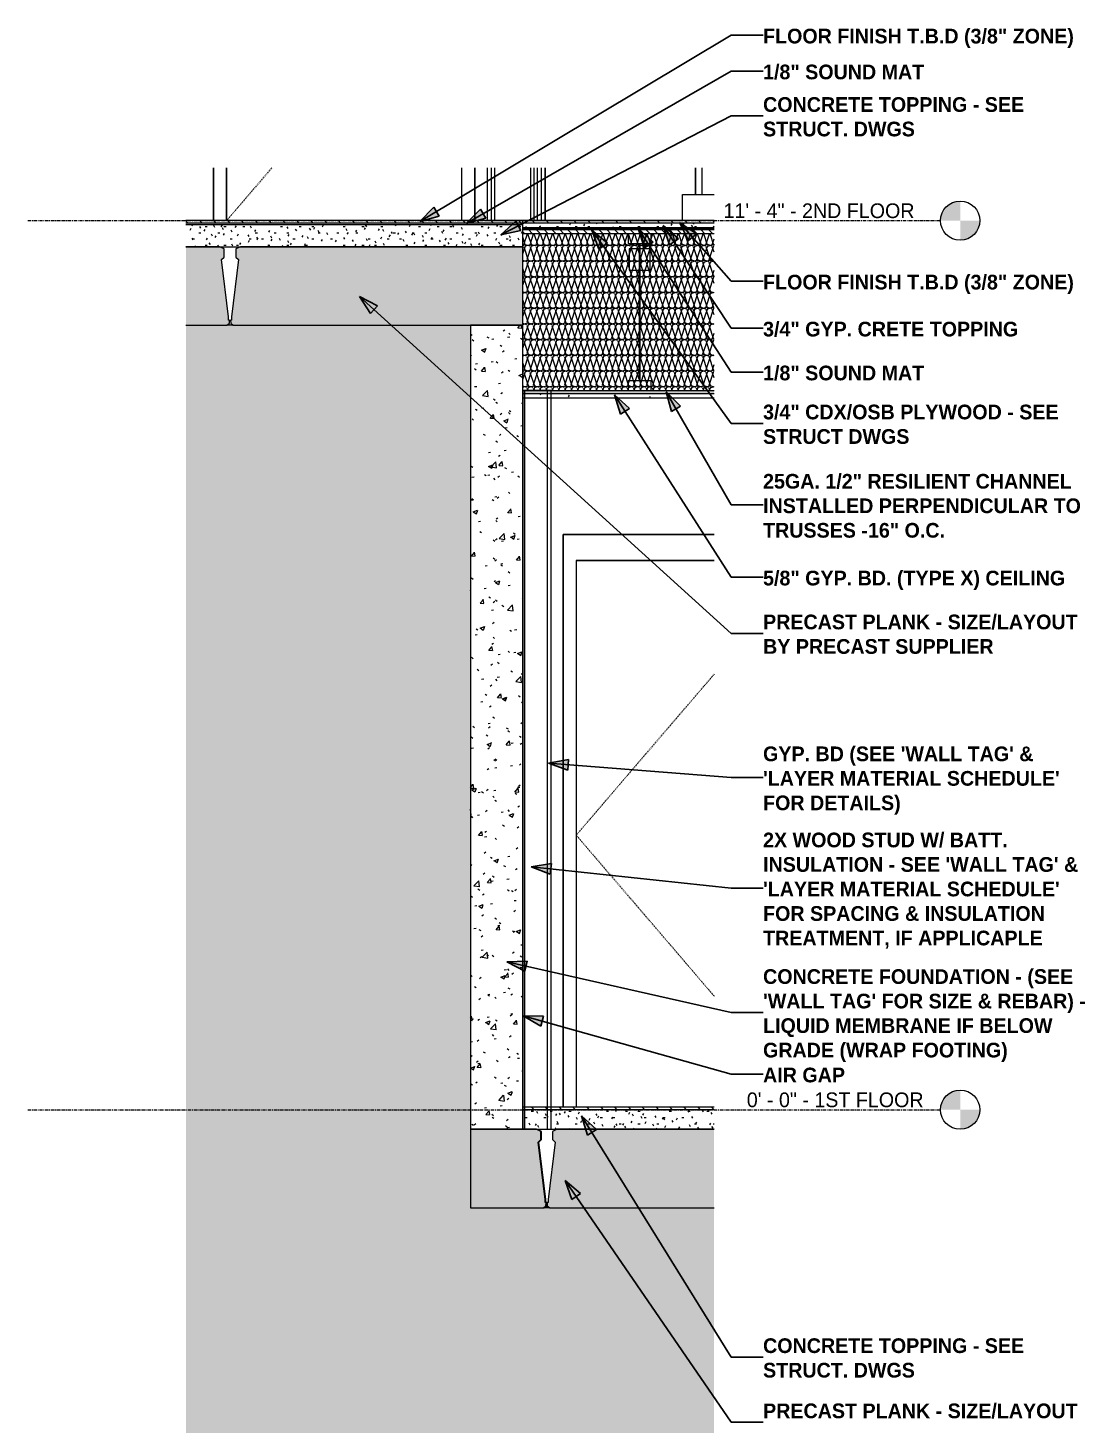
# Model space of a CAD drawing. Header units: inches. Extents: x -3960 to -3352, y -190 to 443.
# Drawn here: x -3720.6 to -3558.8, y -48.2 to 165.5 of the extents above; entities that cross this region are included whole.
import ezdxf

# ---------------------------------------------------------------- set-up
doc = ezdxf.new("R2010")
doc.units = ezdxf.units.IN
doc.header["$MEASUREMENT"] = 0
doc.linetypes.add('Dash 1_16_', pattern=[0.125, 0.0625, -0.0625])
doc.linetypes.add('Grid Line 1_2_', pattern=[0.875, 0.5, -0.125, 0.125, -0.125])
for name, color, linetype, lineweight in [('0-3', 55, 'Continuous', 9), ('0-4', 90, 'Continuous', 5), ('0-5', 254, 'Continuous', 9), ('0-6', 7, 'Continuous', 9), ('A-CLNG-1', 13, 'Continuous', 9), ('A-CLNG-3', 251, 'Continuous', 5), ('A-CLNG-PATT-1', 45, 'Continuous', 9), ('A-DOOR-5', 7, 'Continuous', 9), ('A-DOOR-6', 7, 'Dash 1_16_', 9), ('A-DOOR-FRAM-3', 7, 'Continuous', 9), ('A-FLOR-2', 8, 'Continuous', 5), ('A-FLOR-6', 192, 'Continuous', 9), ('A-FLOR-LEVL', 51, 'Continuous', 9), ('A-FLOR-LEVL-1', 51, 'Grid Line 1_2_', 9), ('A-FLOR-MCUT-2', 51, 'Continuous', 9), ('A-FLOR-PATT-1', 45, 'Continuous', 9), ('A-WALL-1', 55, 'Continuous', 9), ('A-WALL-2', 250, 'Continuous', 18), ('A-WALL-7', 7, 'Continuous', 9), ('A-WALL-PATT-1', 55, 'Continuous', 9), ('A-WALL-PATT-2', 45, 'Continuous', 9), ('G-ANNO-TEXT', 231, 'Continuous', 30), ('G-ANNO-TEXT-1', 231, 'Continuous', 9), ('I-WALL-2', 7, 'Continuous', 9), ('I-WALL-3', 55, 'Continuous', 9), ('Q-CASE-1', 253, 'Continuous', 9), ('Q-CASE-2', 254, 'Continuous', 9), ('S-BEAM-1', 10, 'Continuous', 9), ('S-BEAM-2', 7, 'Continuous', 9), ('S-BEAM-4', 55, 'Continuous', 9), ('S-FNDN-3', 55, 'Continuous', 9)]:
    doc.layers.add(name, color=color, linetype=linetype, lineweight=lineweight)
doc.styles.add('Century Gothic', font='ufonts.com_century-gothic.ttf', dxfattribs={"height": 2.25})
doc.styles.add('Century Gothic_B', font='GOTHICB.TTF', dxfattribs={"height": 2.25})
pattern_1 = [(0, (-3142.496, 146.633), (3.84, 0.96), [0.317, -2.563, 0.317, -2.563, -15.36]), (0, (-3142.496, 146.633), (3.84, 0.96), [-5.76, 0.317, -5.443, 0.317, -2.563, -6.72]), (0, (-3142.496, 146.633), (3.84, 0.96), [-14.4, 0.317, -1.603, 0.317, -4.483]), (120, (-3141.056, 147.113), (-2.7513844, 2.8455376), [0.317, -2.563, 0.317, -2.563, -15.36]), (120, (-3141.056, 147.113), (-2.7513844, 2.8455376), [-5.76, 0.317, -5.443, 0.317, -2.563, -6.72]), (120, (-3141.056, 147.113), (-2.7513844, 2.8455376), [-14.4, 0.317, -1.603, 0.317, -4.483]), (240, (-3140.576, 149.033), (-1.0886156, -3.8055376), [0.317, -2.563, 0.317, -2.563, -15.36]), (240, (-3140.576, 149.033), (-1.0886156, -3.8055376), [-5.76, 0.317, -5.443, 0.317, -2.563, -6.72]), (240, (-3140.576, 149.033), (-1.0886156, -3.8055376), [-14.4, 0.317, -1.603, 0.317, -4.483])]
pattern_2 = [(135, (-3584.0384, 146.633), (-1.06066, -1.06066), [])]
pattern_3 = [(0, (-3584.0384, 146.633), (3.84, 0.96), [0.317, -2.563, 0.317, -2.563, -15.36]), (0, (-3584.0384, 146.633), (3.84, 0.96), [-5.76, 0.317, -5.443, 0.317, -2.563, -6.72]), (0, (-3584.0384, 146.633), (3.84, 0.96), [-14.4, 0.317, -1.603, 0.317, -4.483]), (120, (-3582.5984, 147.113), (-2.7513844, 2.8455376), [0.317, -2.563, 0.317, -2.563, -15.36]), (120, (-3582.5984, 147.113), (-2.7513844, 2.8455376), [-5.76, 0.317, -5.443, 0.317, -2.563, -6.72]), (120, (-3582.5984, 147.113), (-2.7513844, 2.8455376), [-14.4, 0.317, -1.603, 0.317, -4.483]), (240, (-3582.1184, 149.033), (-1.0886156, -3.8055376), [0.317, -2.563, 0.317, -2.563, -15.36]), (240, (-3582.1184, 149.033), (-1.0886156, -3.8055376), [-5.76, 0.317, -5.443, 0.317, -2.563, -6.72]), (240, (-3582.1184, 149.033), (-1.0886156, -3.8055376), [-14.4, 0.317, -1.603, 0.317, -4.483])]

# ---------------------------------------------------------------- blocks, each defined once
blk = doc.blocks.new('OD_CW_Base Cabinet - OD_CW_Base Cabinet-3857755-WALL SECTION - RAMP - SOUTH WALL')
at = {"layer": 'Q-CASE-1'}
for p, q in [((-3199.89, 144.08), (-3199.89, 136)), ((-3176.89, 144.08), (-3176.89, 140)), ((-3176.89, 140), (-3176.89, 144.08)), ((-3175.89, 140), (-3175.89, 144.08)), ((-3178.89, 136), (-3178.89, 140)), ((-3178.89, 140), (-3176.89, 140)), ((-3176.89, 140), (-3175.89, 140)), ((-3199.89, 136), (-3178.89, 136))]:
    blk.add_line(p, q, dxfattribs=at)
blk = doc.blocks.new('OD_CW_Base Cabinet - OD_CW_Base Cabinet-3876445-WALL SECTION - RAMP - SOUTH WALL')
at = {"layer": 'Q-CASE-2'}
blk.add_line((-3175.89, 140), (-3174.04, 140), dxfattribs=at)
blk = doc.blocks.new('CTR - 1st Phase - Unit Layouts_rvt-2-WALL SECTION - RAMP - SOUTH WALL')
at = {"layer": '0-5'}
for name in ['OD_CW_Base Cabinet - OD_CW_Base Cabinet-3857755-WALL SECTION - RAMP - SOUTH WALL', 'OD_CW_Base Cabinet - OD_CW_Base Cabinet-3876445-WALL SECTION - RAMP - SOUTH WALL']:
    blk.add_blockref(name, (0, 0), dxfattribs=at)
blk = doc.blocks.new('HOLLOW METAL - HM - METAL LEAF - 1HR - 3-0 x 7-0-2191993-WALL SECTION - RAMP - SOUTH WALL')
at = {"layer": 'A-DOOR-5'}
for p, q in [((-3174.04, 84), (-3195.14, 84)), ((-3195.14, 84), (-3195.14, 0.37))]:
    blk.add_line(p, q, dxfattribs=at)
at = {"layer": 'A-DOOR-6'}
for p, q in [((-3174.04, 66.61), (-3195.14, 42)), ((-3195.14, 42), (-3174.04, 17.39))]:
    blk.add_line(p, q, dxfattribs=at)
at = {"layer": 'A-DOOR-FRAM-3'}
for p, q in [((-3197.14, 88), (-3197.14, 0.37)), ((-3174.04, 88), (-3197.14, 88)), ((-3195.14, 84), (-3195.14, 0.37)), ((-3195.14, 84), (-3174.04, 84))]:
    blk.add_line(p, q, dxfattribs=at)
blk = doc.blocks.new('HOLLOW METAL - UNIT DOOR-2191977-WALL SECTION - RAMP - SOUTH WALL')
at = {"layer": 'A-DOOR-5'}
for p, q in [((-3248.64, 144.08), (-3248.64, 136)), ((-3212.64, 136), (-3212.64, 144.08))]:
    blk.add_line(p, q, dxfattribs=at)
at = {"layer": 'A-DOOR-6'}
blk.add_line((-3241.71, 144.08), (-3248.64, 136), dxfattribs=at)
at = {"layer": 'A-DOOR-FRAM-3'}
for p, q in [((-3250.64, 144.08), (-3250.64, 136)), ((-3248.64, 136), (-3248.64, 144.08)), ((-3212.64, 136), (-3212.64, 144.08)), ((-3210.64, 136), (-3210.64, 144.08))]:
    blk.add_line(p, q, dxfattribs=at)
blk = doc.blocks.new('CTR - 1st Phase - Common Walls_rvt-2-WALL SECTION - RAMP - SOUTH WALL')
at = {"layer": 'A-WALL-2'}
for p, q in [((-3208.14, 144.08), (-3208.14, 136)), ((-3207.64, 144.08), (-3207.64, 136)), ((-3202.14, 144.08), (-3202.14, 136)), ((-3201.64, 144.08), (-3201.64, 136)), ((-3201.14, 144.08), (-3201.14, 136)), ((-3200.51, 144.08), (-3200.51, 136)), ((-3203.07, 110), (-3203.07, -3)), ((-3199.57, 110), (-3199.57, -3))]:
    blk.add_line(p, q, dxfattribs=at)
at = {"layer": 'A-WALL-7'}
for p, q in [((-3203.32, 110), (-3203.32, -3)), ((-3198.95, 110), (-3203.32, 110)), ((-3198.95, -3), (-3198.95, 110)), ((-3203.32, -3), (-3198.95, -3))]:
    blk.add_line(p, q, dxfattribs=at)
at = {"layer": 'I-WALL-2'}
for p, q in [((-3208.76, 144.08), (-3208.76, 136)), ((-3199.89, 136), (-3199.89, 144.08)), ((-3208.76, 136), (-3199.89, 136))]:
    blk.add_line(p, q, dxfattribs=at)
at = {"layer": 'I-WALL-3'}
for p, q in [((-3250.64, 136), (-3250.64, 144.08)), ((-3210.64, 144.08), (-3210.64, 136)), ((-3197.14, 0.37), (-3197.14, 88)), ((-3197.14, 88), (-3174.04, 88))]:
    blk.add_line(p, q, dxfattribs=at)
at = {"layer": '0-6'}
for name in ['HOLLOW METAL - UNIT DOOR-2191977-WALL SECTION - RAMP - SOUTH WALL', 'HOLLOW METAL - HM - METAL LEAF - 1HR - 3-0 x 7-0-2191993-WALL SECTION - RAMP - SOUTH WALL']:
    blk.add_blockref(name, (0, 0), dxfattribs=at)
blk = doc.blocks.new('034100 - Precast Structural Concrete - Solid Plank - 12_-1872631-WALL SECTION - RAMP - SOUTH WALL')
at = {"layer": 'S-BEAM-4'}
for p, q in [((-3200.45, -3.31), (-3201.15, -3)), ((-3200.45, -4.57), (-3200.45, -3.31)), ((-3200.85, -4.97), (-3200.45, -4.57)), ((-3199.78, -13.74), (-3200.85, -4.97)), ((-3200.02, -15), (-3199.65, -14.69)), ((-3199.78, -13.82), (-3199.78, -13.74)), ((-3199.78, -14.21), (-3199.78, -13.82)), ((-3199.61, -14.21), (-3199.73, -14.21)), ((-3199.65, -14.69), (-3199.61, -14.21))]:
    blk.add_line(p, q, dxfattribs=at)
blk = doc.blocks.new('034100 - Precast Structural Concrete - Solid Plank - 12_-2115727-WALL SECTION - RAMP - SOUTH WALL')
at = {"layer": 'S-BEAM-1'}
blk.add_hatch(color=256, dxfattribs=at).paths.add_polyline_path([(-3199.19, -15), (-3174.04, -15), (-3174.04, -3), (-3198.07, -3), (-3198.76, -3.31), (-3198.76, -4.57), (-3198.37, -4.97), (-3199.43, -13.74), (-3199.43, -14.21), (-3199.61, -14.21), (-3199.57, -14.69), (-3199.43, -14.8)], flags=0)
at = {"layer": 'S-BEAM-2'}
for p, q in [((-3198.07, -3), (-3198.76, -3.31)), ((-3198.76, -3.31), (-3198.76, -4.57)), ((-3174.04, -3), (-3198.07, -3)), ((-3198.37, -4.97), (-3199.43, -13.74)), ((-3198.76, -4.57), (-3198.37, -4.97)), ((-3199.43, -14.21), (-3199.61, -14.21)), ((-3199.61, -14.21), (-3199.57, -14.69)), ((-3199.57, -14.69), (-3199.19, -15)), ((-3199.43, -13.74), (-3199.43, -14.21)), ((-3199.19, -15), (-3174.04, -15))]:
    blk.add_line(p, q, dxfattribs=at)
blk = doc.blocks.new('034100 - Precast Structural Concrete - Solid Plank - 12_-2074211-WALL SECTION - RAMP - SOUTH WALL')
at = {"layer": 'S-BEAM-1'}
blk.add_hatch(color=256, dxfattribs=at).paths.add_polyline_path([(-3248.64, 120), (-3248.6, 120), (-3248.22, 120.31), (-3248.18, 120.79), (-3248.36, 120.79), (-3248.36, 121.26), (-3249.42, 130.03), (-3249.03, 130.43), (-3249.03, 131.69), (-3249.72, 132), (-3254.87, 132), (-3254.87, 120)], flags=0)
at = {"layer": 'S-BEAM-2'}
for p, q in [((-3249.72, 132), (-3254.87, 132)), ((-3249.03, 131.69), (-3249.72, 132)), ((-3249.42, 130.03), (-3249.03, 130.43)), ((-3249.03, 130.43), (-3249.03, 131.69)), ((-3248.36, 121.26), (-3249.42, 130.03)), ((-3254.87, 120), (-3248.6, 120)), ((-3248.6, 120), (-3248.22, 120.31)), ((-3248.36, 121.18), (-3248.36, 121.26)), ((-3248.36, 120.79), (-3248.36, 121.18)), ((-3248.18, 120.79), (-3248.36, 120.79)), ((-3248.22, 120.31), (-3248.18, 120.79))]:
    blk.add_line(p, q, dxfattribs=at)
blk = doc.blocks.new('TRUSS - 24_-2435176-WALL SECTION - RAMP - SOUTH WALL')
at = {"layer": 'S-BEAM-2'}
for p, q in [((-3187.19, 134), (-3187.19, 132.5)), ((-3183.69, 134), (-3187.19, 134)), ((-3183.69, 132.5), (-3183.69, 134)), ((-3187.19, 132.5), (-3183.69, 132.5)), ((-3183.81, 131.68), (-3187.06, 131.68)), ((-3187.06, 131.68), (-3187.06, 128.43)), ((-3183.81, 128.43), (-3183.81, 131.68)), ((-3187.06, 128.43), (-3183.81, 128.43)), ((-3187.19, 111.5), (-3187.19, 110)), ((-3183.69, 111.5), (-3187.19, 111.5)), ((-3183.69, 110), (-3183.69, 111.5)), ((-3187.19, 110), (-3183.69, 110))]:
    blk.add_line(p, q, dxfattribs=at)
at = {"layer": 'S-BEAM-4'}
for p, q in [((-3185.37, 133.75), (-3185.5, 133.75)), ((-3185.5, 132.5), (-3185.5, 111.5)), ((-3185.37, 111.5), (-3185.37, 132.5))]:
    blk.add_line(p, q, dxfattribs=at)
blk = doc.blocks.new('034100 - Precast Structural Concrete - Solid Plank - 12_-2074210-WALL SECTION - RAMP - SOUTH WALL')
at = {"layer": 'S-BEAM-1'}
blk.add_hatch(color=256, dxfattribs=at).paths.add_polyline_path([(-3246.82, 120), (-3203.32, 120), (-3203.32, 132), (-3246.52, 132), (-3247.22, 131.69), (-3247.22, 130.43), (-3246.82, 130.03), (-3247.89, 121.18), (-3247.89, 120.79), (-3248.06, 120.79), (-3248.02, 120.31), (-3247.65, 120)], flags=0)
at = {"layer": 'S-BEAM-2'}
for p, q in [((-3246.52, 132), (-3247.22, 131.69)), ((-3247.22, 131.69), (-3247.22, 130.43)), ((-3247.22, 130.43), (-3246.82, 130.03)), ((-3203.32, 132), (-3246.52, 132)), ((-3203.32, 120), (-3203.32, 132)), ((-3246.82, 130.03), (-3247.89, 121.26)), ((-3247.89, 120.79), (-3248.06, 120.79)), ((-3248.06, 120.79), (-3248.02, 120.31)), ((-3248.02, 120.31), (-3247.65, 120)), ((-3247.89, 121.26), (-3247.89, 121.18)), ((-3247.89, 121.18), (-3247.89, 120.79)), ((-3247.65, 120), (-3203.32, 120))]:
    blk.add_line(p, q, dxfattribs=at)
blk = doc.blocks.new('034100 - Precast Structural Concrete - Solid Plank - 12_-2115728-WALL SECTION - RAMP - SOUTH WALL')
at = {"layer": 'S-BEAM-1'}
blk.add_hatch(color=256, dxfattribs=at).paths.add_polyline_path([(-3200.14, -15), (-3199.77, -14.69), (-3199.73, -14.21), (-3199.9, -14.21), (-3199.9, -13.74), (-3200.97, -4.97), (-3200.57, -4.57), (-3200.57, -3.31), (-3201.26, -3), (-3211.32, -3), (-3211.32, -15), (-3200.97, -15)], flags=0)
at = {"layer": 'S-BEAM-2'}
for p, q in [((-3201.26, -3), (-3211.32, -3)), ((-3211.32, -3), (-3211.32, -15)), ((-3200.57, -3.31), (-3201.26, -3)), ((-3200.57, -4.57), (-3200.57, -3.31)), ((-3200.97, -4.97), (-3200.57, -4.57)), ((-3199.9, -13.74), (-3200.97, -4.97)), ((-3200.14, -15), (-3199.77, -14.69)), ((-3199.9, -13.82), (-3199.9, -13.74)), ((-3199.9, -14.21), (-3199.9, -13.82)), ((-3199.73, -14.21), (-3199.9, -14.21)), ((-3199.77, -14.69), (-3199.73, -14.21)), ((-3211.32, -15), (-3200.14, -15))]:
    blk.add_line(p, q, dxfattribs=at)
blk = doc.blocks.new('CTR - 1st Phase - Structure_rvt-2-WALL SECTION - RAMP - SOUTH WALL')
at = {"layer": 'A-WALL-PATT-1'}
h = blk.add_hatch(dxfattribs=at)
h.set_pattern_fill('FP_14', color=256, style=0, pattern_type=2)
h.set_pattern_definition(pattern_1)
h.paths.add_polyline_path([(-3211.32, -15), (-3211.32, 120), (-3254.87, 120), (-3254.87, -15), (-3214.45, -15)], flags=0)
h = blk.add_hatch(dxfattribs=at)
h.set_pattern_fill('FP_14', color=256, style=0, pattern_type=2)
h.set_pattern_definition(pattern_1)
h.paths.add_polyline_path([(-3174.04, -126.25), (-3174.04, -15), (-3254.87, -15), (-3254.87, -114.12)], flags=0)
at = {"layer": 'A-WALL-PATT-2'}
h = blk.add_hatch(dxfattribs=at)
h.set_pattern_fill('FP_17', color=256, style=0, pattern_type=2)
h.set_pattern_definition([(50, (-3142.496, 146.633), (6.886, -0.6021), [0.72, -7.92]), (355, (-3142.496, 146.633), (-1.33176, 7.22055), [0.576, -6.336]), (100.451, (-3141.922, 146.583), (5.55363, 6.6182), [0.612, -6.731]), (46.184, (-3142.496, 148.553), (10.24564, -1.58893), [1.08, -11.88]), (96.636, (-3141.642, 148.421), (8.97244, 9.3515), [0.918, -10.096]), (351.184, (-3142.496, 148.553), (8.9732, 9.3512), [0.864, -9.504]), (21, (-3141.536, 148.073), (5.73073, -3.865), [0.72, -7.92]), (326, (-3141.536, 148.073), (2.3358, 6.96088), [0.576, -6.336]), (71.451, (-3141.059, 147.751), (8.06588, 3.09595), [0.612, -6.731]), (37.5, (-3142.496, 146.633), (0.116866, 3.19548), [0.317, -5.942, 0.317, -6.115, -6.36]), (37.5, (-3142.496, 146.633), (0.116866, 3.19548), [-12.691, 0.317, -6.043]), (7.5, (-3142.496, 146.633), (2.52543, 3.786025), [0.317, -3.35, 0.317, -5.798, -2.424]), (7.5, (-3142.496, 146.633), (2.52543, 3.786025), [-9.782, 0.317, -2.107]), (327.5, (-3144.637, 146.633), (5.12437, -0.216176), [0.317, -2.083, 0.317, -7.171, -9.936]), (327.5, (-3144.637, 146.633), (5.12437, -0.216176), [-9.888, 0.317, -9.619]), (317.5, (-3145.597, 146.633), (5.59833, 0.96141), [0.317, -2.803, 0.317, -4.656, -7.056]), (317.5, (-3145.597, 146.633), (5.59833, 0.96141), [-8.093, 0.317, -6.739])])
h.paths.add_polyline_path([(-3203.32, -3), (-3203.32, 120), (-3211.32, 120), (-3211.32, -3)], flags=0)
at = {"layer": 'A-WALL-1'}
blk.add_line((-3247.65, 120), (-3248.6, 120), dxfattribs=at)
at = {"layer": 'A-WALL-7'}
for p, q in [((-3203.32, 120), (-3211.32, 120)), ((-3211.32, 120), (-3211.32, -3)), ((-3203.32, -3), (-3203.32, 120)), ((-3211.32, -3), (-3203.32, -3))]:
    blk.add_line(p, q, dxfattribs=at)
at = {"layer": 'S-FNDN-3'}
blk.add_line((-3199.19, -15), (-3200.14, -15), dxfattribs=at)
at = {"layer": '0-3'}
for name in ['TRUSS - 24_-2435176-WALL SECTION - RAMP - SOUTH WALL', '034100 - Precast Structural Concrete - Solid Plank - 12_-2074211-WALL SECTION - RAMP - SOUTH WALL', '034100 - Precast Structural Concrete - Solid Plank - 12_-2074210-WALL SECTION - RAMP - SOUTH WALL', '034100 - Precast Structural Concrete - Solid Plank - 12_-2115728-WALL SECTION - RAMP - SOUTH WALL', '034100 - Precast Structural Concrete - Solid Plank - 12_-1872631-WALL SECTION - RAMP - SOUTH WALL', '034100 - Precast Structural Concrete - Solid Plank - 12_-2115727-WALL SECTION - RAMP - SOUTH WALL']:
    blk.add_blockref(name, (0, 0), dxfattribs=at)
blk = doc.blocks.new('Level - Level Head - Circle-50818-WALL SECTION - RAMP - SOUTH WALL')
at = {"layer": 'A-FLOR-LEVL'}
h = blk.add_hatch(color=256, dxfattribs=at)
edge = h.paths.add_edge_path(flags=0)
edge.add_line((-3136.38, 0), (-3139.38, 0))
edge.add_arc((-3136.38, 0), 3, 90, 180, ccw=False)
edge.add_line((-3136.38, 3), (-3136.38, 0))
h = blk.add_hatch(color=256, dxfattribs=at)
edge = h.paths.add_edge_path(flags=0)
edge.add_line((-3136.38, -3), (-3136.38, 0))
edge.add_line((-3136.38, 0), (-3133.38, 0))
edge.add_arc((-3136.38, 0), 3, 270, 360, ccw=False)
blk.add_circle((-3136.38, 0), 3, dxfattribs=at)

msp = doc.modelspace()

# ---------------------------------------------------------------- hatches: boundary and pattern name
at = {"layer": 'A-CLNG-3'}
msp.add_hatch(color=256, dxfattribs=at).paths.add_polyline_path([(-3635.78861, 109.5), (-3615.58161, 109.5), (-3615.58161, 110), (-3644.86616, 110), (-3644.86616, 109.5), (-3639.77437, 109.5)], flags=0)
at = {"layer": 'A-CLNG-PATT-1'}
h = msp.add_hatch(dxfattribs=at)
h.set_pattern_fill('FP_19', color=256, style=0, pattern_type=2)
h.set_pattern_definition([(0, (-3584.0384, 146.633), (7.68, 1.92), [0.317, -5.443, 0.317, -5.443, -30.72]), (0, (-3584.0384, 146.633), (7.68, 1.92), [-11.52, 0.317, -11.203, 0.317, -5.443, -13.44]), (0, (-3584.0384, 146.633), (7.68, 1.92), [-28.8, 0.317, -3.523, 0.317, -9.283]), (120, (-3581.1584, 147.593), (-5.50277, 5.691075), [0.317, -5.443, 0.317, -5.443, -30.72]), (120, (-3581.1584, 147.593), (-5.50277, 5.691075), [-11.52, 0.317, -11.203, 0.317, -5.443, -13.44]), (120, (-3581.1584, 147.593), (-5.50277, 5.691075), [-28.8, 0.317, -3.523, 0.317, -9.283]), (240, (-3580.1984, 151.433), (-2.17723, -7.611075), [0.317, -5.443, 0.317, -5.443, -30.72]), (240, (-3580.1984, 151.433), (-2.17723, -7.611075), [-11.52, 0.317, -11.203, 0.317, -5.443, -13.44]), (240, (-3580.1984, 151.433), (-2.17723, -7.611075), [-28.8, 0.317, -3.523, 0.317, -9.283])])
h.paths.add_polyline_path([(-3635.78861, 108.875), (-3615.58161, 108.875), (-3615.58161, 109.5), (-3644.86616, 109.5), (-3644.86616, 108.875), (-3638.57973, 108.875)], flags=0)
at = {"layer": 'A-FLOR-2'}
for points in [[(-3644.86616, 135.375), (-3644.86616, 135.625), (-3696.40961, 135.625), (-3696.40961, 135.375), (-3654.17866, 135.375)], [(-3615.58161, 134.75), (-3615.58161, 134.875), (-3644.86616, 134.875), (-3644.86616, 134.75), (-3635.78861, 134.75)]]:
    msp.add_hatch(color=256, dxfattribs=at).paths.add_polyline_path(points, flags=0)
at = {"layer": 'A-FLOR-PATT-1'}
h = msp.add_hatch(dxfattribs=at)
h.set_pattern_fill('FP_13', color=256, style=0, pattern_type=2)
h.set_pattern_definition(pattern_2)
h.paths.add_polyline_path([(-3654.17866, 135.625), (-3644.86616, 135.625), (-3644.86616, 136), (-3696.40961, 136), (-3696.40961, 135.625), (-3655.99561, 135.625)], flags=0)
h = msp.add_hatch(dxfattribs=at)
h.set_pattern_fill('FP_14', color=256, style=0, pattern_type=2)
h.set_pattern_definition(pattern_3)
h.paths.add_polyline_path([(-3644.86616, 132), (-3644.86616, 135.375), (-3696.40961, 135.375), (-3696.40961, 132), (-3655.99561, 132)], flags=0)
h = msp.add_hatch(dxfattribs=at)
h.set_pattern_fill('FP_13', color=256, style=0, pattern_type=2)
h.set_pattern_definition(pattern_2)
h.paths.add_polyline_path([(-3635.78861, 135.625), (-3615.58161, 135.625), (-3615.58161, 136), (-3644.86616, 136), (-3644.86616, 135.625), (-3641.42866, 135.625)], flags=0)
h = msp.add_hatch(dxfattribs=at)
h.set_pattern_fill('FP_14', color=256, style=0, pattern_type=2)
h.set_pattern_definition(pattern_3)
h.paths.add_polyline_path([(-3635.78861, 134.875), (-3615.58161, 134.875), (-3615.58161, 135.625), (-3644.86616, 135.625), (-3644.86616, 134.875), (-3638.40582, 134.875)], flags=0)
h = msp.add_hatch(dxfattribs=at)
h.set_pattern_fill('FP_15', color=256, style=0, pattern_type=2)
h.set_pattern_definition([(0, (-3584.0384, 146.633), (0, 1.2), []), (315, (-3584.0384, 146.633), (1.199253, 0), [1.696, -1.696]), (45, (-3584.0384, 146.633), (1.199253, 0), [1.696, -1.696])])
h.paths.add_polyline_path([(-3634.12, 134), (-3615.58161, 134), (-3615.58161, 134.75), (-3644.86616, 134.75), (-3644.86616, 134), (-3635.78861, 134)], flags=0)
h = msp.add_hatch(dxfattribs=at)
h.set_pattern_fill('FP_12', color=256, style=0, pattern_type=2)
h.set_pattern_definition([(161.57, (-3583.91842, 146.753), (-0.9603837, -0.0003992), [0, -6.83, 0.758, 0]), (18.43, (-3584.15842, 146.753), (-0.9603837, 0.0003992), [0, -6.83, 0.758, 0]), (108.43, (-3583.91842, 146.753), (0.4795102, -2.4005264), [2.276, -5.312]), (71.57, (-3584.15842, 146.753), (0.4795102, 2.4005264), [2.276, -5.312])])
h.paths.add_polyline_path([(-3615.58161, 110), (-3615.58161, 134), (-3644.86616, 134), (-3644.86616, 110), (-3635.78861, 110)], flags=0)
h = msp.add_hatch(dxfattribs=at)
h.set_pattern_fill('FP_13', color=256, style=0, pattern_type=2)
h.set_pattern_definition(pattern_2)
h.paths.add_polyline_path([(-3615.58161, 0), (-3615.58161, 0.375), (-3644.86616, 0.375), (-3644.86616, 0), (-3636.67866, 0)], flags=0)
h = msp.add_hatch(dxfattribs=at)
h.set_pattern_fill('FP_14', color=256, style=0, pattern_type=2)
h.set_pattern_definition(pattern_3)
h.paths.add_polyline_path([(-3615.58161, -3), (-3615.58161, 0), (-3644.86616, 0), (-3644.86616, -3), (-3635.78861, -3)], flags=0)
at = {"layer": 'G-ANNO-TEXT'}
for points in [[(-3660.63823, 135.84988), (-3657.65089, 136.69958), (-3658.47597, 138.07941)], [(-3653.53957, 135.55633), (-3650.53789, 136.35391), (-3651.33883, 137.74789)], [(-3648.20721, 133.8369), (-3645.17249, 134.49772), (-3645.90948, 135.92654)], [(-3627.21194, 134.77456), (-3626.25355, 131.8203), (-3624.90482, 132.69529)], [(-3623.37538, 135.26606), (-3622.3909, 132.32039), (-3621.04996, 133.20727)], [(-3620.86527, 135.72548), (-3619.4916, 132.93994), (-3618.28287, 133.99997)], [(-3634.31637, 134.52524), (-3633.21114, 131.62271), (-3631.90795, 132.5642)], [(-3669.85497, 124.39893), (-3668.17148, 121.78894), (-3667.09203, 122.98036)], [(-3630.83617, 109.3326), (-3629.89452, 106.37296), (-3628.54086, 107.2403)], [(-3622.90236, 109.79642), (-3622.10512, 106.79465), (-3620.71105, 107.59543)], [(-3640.9138, 52.99281), (-3637.98555, 51.95766), (-3637.86029, 53.56047)], [(-3643.55338, 37.15732), (-3640.65594, 36.03882), (-3640.48488, 37.63738)], [(-3647.30408, 22.623), (-3644.55496, 21.17784), (-3644.20069, 22.74602)], [(-3644.78376, 14.35004), (-3642.11195, 12.76651), (-3641.67813, 14.31457)], [(-3635.86127, -0.92608), (-3634.96353, -3.89933), (-3633.59718, -3.05212)], [(-3638.39027, -10.8051), (-3637.35444, -13.73311), (-3636.02921, -12.82291)]]:
    msp.add_hatch(color=256, dxfattribs=at).paths.add_polyline_path(points, flags=0)

# ---------------------------------------------------------------- linework, layer by layer
at = {"layer": 'A-CLNG-1'}
for p, q in [((-3644.86616, 110), (-3644.86616, 108.875)), ((-3615.58161, 109.5), (-3644.86616, 109.5)), ((-3644.86616, 108.875), (-3615.58161, 108.875))]:
    msp.add_line(p, q, dxfattribs=at)
at = {"layer": 'A-FLOR-6'}
for p, q in [((-3615.58161, 136), (-3696.40961, 136)), ((-3644.86616, 110), (-3644.86616, 136)), ((-3696.40961, 132), (-3644.86616, 132)), ((-3644.86616, 110), (-3615.58161, 110)), ((-3615.58161, 0.375), (-3644.86616, 0.375)), ((-3644.86616, 0.375), (-3644.86616, -3)), ((-3644.86616, -3), (-3615.58161, -3))]:
    msp.add_line(p, q, dxfattribs=at)
at = {"layer": 'A-FLOR-LEVL-1'}
for p, q in [((-3720.59442, 136), (-3580.92353, 136)), ((-3720.59442, 0), (-3580.92353, 0))]:
    msp.add_line(p, q, dxfattribs=at)
at = {"layer": 'A-FLOR-MCUT-2'}
for p, q in [((-3615.58161, 135.625), (-3696.40961, 135.625)), ((-3644.86616, 135.375), (-3696.40961, 135.375)), ((-3615.58161, 134.875), (-3644.86616, 134.875)), ((-3615.58161, 134.75), (-3644.86616, 134.75)), ((-3615.58161, 134), (-3644.86616, 134)), ((-3615.58161, 0), (-3644.86616, 0))]:
    msp.add_line(p, q, dxfattribs=at)
at = {"layer": 'G-ANNO-TEXT'}
for p, q in [((-3660.63823, 135.84988), (-3612.96883, 164.35398)), ((-3612.96883, 164.35398), (-3608.08704, 164.35398)), ((-3653.53957, 135.55633), (-3612.96883, 158.86694)), ((-3612.96883, 158.86694), (-3608.08704, 158.86694)), ((-3648.20721, 133.8369), (-3612.96883, 152.01276)), ((-3612.96883, 152.01276), (-3608.08704, 152.01276)), ((-3658.47597, 138.07941), (-3660.63823, 135.84988)), ((-3657.65089, 136.69958), (-3658.47597, 138.07941)), ((-3651.33883, 137.74789), (-3653.53957, 135.55633)), ((-3650.53789, 136.35391), (-3651.33883, 137.74789)), ((-3660.63823, 135.84988), (-3657.65089, 136.69958)), ((-3653.53957, 135.55633), (-3650.53789, 136.35391)), ((-3645.90948, 135.92654), (-3648.20721, 133.8369)), ((-3645.17249, 134.49772), (-3645.90948, 135.92654)), ((-3627.21194, 134.77456), (-3626.25355, 131.8203)), ((-3624.90482, 132.69529), (-3627.21194, 134.77456)), ((-3627.21194, 134.77456), (-3612.96883, 112.81996)), ((-3623.37538, 135.26606), (-3622.3909, 132.32039)), ((-3621.04996, 133.20727), (-3623.37538, 135.26606)), ((-3623.37538, 135.26606), (-3612.96883, 119.5317)), ((-3620.86527, 135.72548), (-3619.4916, 132.93994)), ((-3618.28287, 133.99997), (-3620.86527, 135.72548)), ((-3620.86527, 135.72548), (-3612.96883, 126.72127)), ((-3648.20721, 133.8369), (-3645.17249, 134.49772)), ((-3634.31637, 134.52524), (-3633.21114, 131.62271)), ((-3631.90795, 132.5642), (-3634.31637, 134.52524)), ((-3634.31637, 134.52524), (-3612.96883, 104.97619)), ((-3633.21114, 131.62271), (-3631.90795, 132.5642)), ((-3626.25355, 131.8203), (-3624.90482, 132.69529)), ((-3622.3909, 132.32039), (-3621.04996, 133.20727)), ((-3619.4916, 132.93994), (-3618.28287, 133.99997)), ((-3612.96883, 126.72127), (-3608.08704, 126.72127)), ((-3669.85497, 124.39893), (-3668.17148, 121.78894)), ((-3667.09203, 122.98036), (-3669.85497, 124.39893)), ((-3669.85497, 124.39893), (-3612.96883, 72.85914)), ((-3668.17148, 121.78894), (-3667.09203, 122.98036)), ((-3612.96883, 119.5317), (-3608.08704, 119.5317)), ((-3612.96883, 112.81996), (-3608.08704, 112.81996)), ((-3630.83617, 109.3326), (-3629.89452, 106.37296)), ((-3628.54086, 107.2403), (-3630.83617, 109.3326)), ((-3630.83617, 109.3326), (-3612.96883, 81.44708)), ((-3622.90236, 109.79642), (-3622.10512, 106.79465)), ((-3620.71105, 107.59543), (-3622.90236, 109.79642)), ((-3622.90236, 109.79642), (-3612.96883, 92.50322)), ((-3629.89452, 106.37296), (-3628.54086, 107.2403)), ((-3622.10512, 106.79465), (-3620.71105, 107.59543)), ((-3612.96883, 104.97619), (-3608.08704, 104.97619)), ((-3612.96883, 92.50322), (-3608.08704, 92.50322)), ((-3612.96883, 81.44708), (-3608.08704, 81.44708)), ((-3612.96883, 72.85914), (-3608.08704, 72.85914)), ((-3637.86029, 53.56047), (-3640.9138, 52.99281)), ((-3637.98555, 51.95766), (-3637.86029, 53.56047)), ((-3640.9138, 52.99281), (-3637.98555, 51.95766)), ((-3640.9138, 52.99281), (-3612.96883, 50.80889)), ((-3612.96883, 50.80889), (-3608.08704, 50.80889)), ((-3640.48488, 37.63738), (-3643.55338, 37.15732)), ((-3643.55338, 37.15732), (-3640.65594, 36.03882)), ((-3643.55338, 37.15732), (-3612.96883, 33.88436)), ((-3640.65594, 36.03882), (-3640.48488, 37.63738)), ((-3612.96883, 33.88436), (-3608.08704, 33.88436)), ((-3644.20069, 22.74602), (-3647.30408, 22.623)), ((-3647.30408, 22.623), (-3644.55496, 21.17784)), ((-3647.30408, 22.623), (-3612.96883, 14.86631)), ((-3644.55496, 21.17784), (-3644.20069, 22.74602)), ((-3644.78376, 14.35004), (-3642.11195, 12.76651)), ((-3641.67813, 14.31457), (-3644.78376, 14.35004)), ((-3644.78376, 14.35004), (-3612.96883, 5.43453)), ((-3642.11195, 12.76651), (-3641.67813, 14.31457)), ((-3612.96883, 14.86631), (-3608.08704, 14.86631)), ((-3612.96883, 5.43453), (-3608.08704, 5.43453)), ((-3635.86127, -0.92608), (-3634.96353, -3.89933)), ((-3633.59718, -3.05212), (-3635.86127, -0.92608)), ((-3635.86127, -0.92608), (-3612.96883, -37.84625)), ((-3634.96353, -3.89933), (-3633.59718, -3.05212)), ((-3638.39027, -10.8051), (-3637.35444, -13.73311)), ((-3636.02921, -12.82291), (-3638.39027, -10.8051)), ((-3638.39027, -10.8051), (-3612.96883, -47.81815)), ((-3637.35444, -13.73311), (-3636.02921, -12.82291)), ((-3612.96883, -37.84625), (-3608.08704, -37.84625)), ((-3612.96883, -47.81815), (-3608.08704, -47.81815))]:
    msp.add_line(p, q, dxfattribs=at)

# ---------------------------------------------------------------- block references
at = {"layer": '0-4'}
for name in ['CTR - 1st Phase - Common Walls_rvt-2-WALL SECTION - RAMP - SOUTH WALL', 'CTR - 1st Phase - Unit Layouts_rvt-2-WALL SECTION - RAMP - SOUTH WALL', 'CTR - 1st Phase - Structure_rvt-2-WALL SECTION - RAMP - SOUTH WALL']:
    msp.add_blockref(name, (-441.54242, 0), dxfattribs=at)
at = {"layer": 'A-FLOR-LEVL'}
for p in [(-441.54242, 136), (-441.54242, 0)]:
    msp.add_blockref('Level - Level Head - Circle-50818-WALL SECTION - RAMP - SOUTH WALL', p, dxfattribs=at)

# ---------------------------------------------------------------- texts
at = {"layer": 'A-FLOR-LEVL', "char_height": 2.25, "attachment_point": 1, "style": 'Century Gothic'}
for s, insert, width in [('11\' - 4" - 2ND FLOOR', (-3614.13903, 138.6377), 36.8145), ('0\' - 0" - 1ST FLOOR', (-3610.57682, 2.6377), 32.49675)]:
    msp.add_mtext(s, dxfattribs=dict(at, insert=insert, width=width))
at = {"layer": 'G-ANNO-TEXT-1', "char_height": 2.25, "attachment_point": 1, "style": 'Century Gothic_B'}
for s, insert, width in [('FLOOR FINISH T.B.D (3/8" ZONE)', (-3608.08704, 165.35457), 57.267), ('1/8" SOUND MAT', (-3608.08704, 159.86753), 30.98175), ('CONCRETE TOPPING - SEE', (-3608.08704, 154.88894), 47.49525), ('STRUCT. DWGS', (-3608.08704, 151.13894), 26.664), ('FLOOR FINISH T.B.D (3/8" ZONE)', (-3608.08704, 127.72186), 57.267), ('3/4" GYP. CRETE TOPPING', (-3608.08704, 120.53229), 47.04075), ('1/8" SOUND MAT', (-3608.08704, 113.82055), 30.98175), ('3/4" CDX/OSB PLYWOOD - SEE', (-3608.08704, 107.85238), 56.2065), ('STRUCT DWGS', (-3608.08704, 104.10238), 25.6035), ('25GA. 1/2" RESILIENT CHANNEL', (-3608.08704, 97.25499), 56.964), ('INSTALLED PERPENDICULAR TO', (-3608.08704, 93.50499), 55.2975), ('TRUSSES -16" O.C.', (-3608.08704, 89.75499), 32.421), ('5/8" GYP. BD. (TYPE X) CEILING', (-3608.08704, 82.44767), 56.58525), ('PRECAST PLANK - SIZE/LAYOUT', (-3608.08704, 75.73532), 56.055), ('BY PRECAST SUPPLIER', (-3608.08704, 71.98532), 38.85975), ("GYP. BD (SEE 'WALL TAG' &", (-3608.08704, 55.56066), 48.55575), ("'LAYER MATERIAL SCHEDULE'", (-3608.08704, 51.81066), 51.6615), ('FOR DETAILS)', (-3608.08704, 48.06066), 23.86125), ('2X WOOD STUD W/ BATT.', (-3608.08704, 42.38732), 45.2985), ("INSULATION - SEE 'WALL TAG' &", (-3608.08704, 38.63732), 56.58525), ("'LAYER MATERIAL SCHEDULE'", (-3608.08704, 34.88732), 51.6615), ('FOR SPACING & INSULATION', (-3608.08704, 31.13732), 52.34325), ('TREATMENT, IF APPLICAPLE', (-3608.08704, 27.38732), 48.25275), ('CONCRETE FOUNDATION - (SEE', (-3608.08704, 21.49367), 57.34275), ("'WALL TAG' FOR SIZE & REBAR) -", (-3608.08704, 17.74367), 57.34275), ('LIQUID MEMBRANE IF BELOW', (-3608.08704, 13.99367), 52.419), ('GRADE (WRAP FOOTING)', (-3608.08704, 10.24367), 46.13175), ('AIR GAP', (-3608.08704, 6.43512), 15.6045), ('CONCRETE TOPPING - SEE', (-3608.08704, -34.97007), 47.49525), ('STRUCT. DWGS', (-3608.08704, -38.72007), 26.664), ('PRECAST PLANK - SIZE/LAYOUT', (-3608.08704, -44.94197), 56.055)]:
    msp.add_mtext(s, dxfattribs=dict(at, insert=insert, width=width))

doc.saveas('drawing.dxf')
